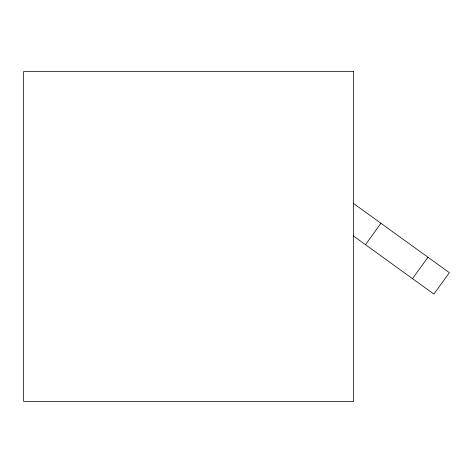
<?xml version="1.0" encoding="UTF-8"?>
<svg xmlns="http://www.w3.org/2000/svg" width="473" height="473" viewBox="0 0 473 473"><rect width="100%" height="100%" fill="white"/><g stroke="black" fill="none" stroke-linecap="round" stroke-linejoin="round"><path stroke-width="0.71" d="M365.499 244.689L380.948 223.291M412.503 278.638L427.953 257.241M353.23 203.272L449.35 272.69L433.901 294.088L353.242 235.838M353.55 71.553L23.65 71.553L23.65 401.447L353.55 401.447L353.55 71.553"/></g></svg>
